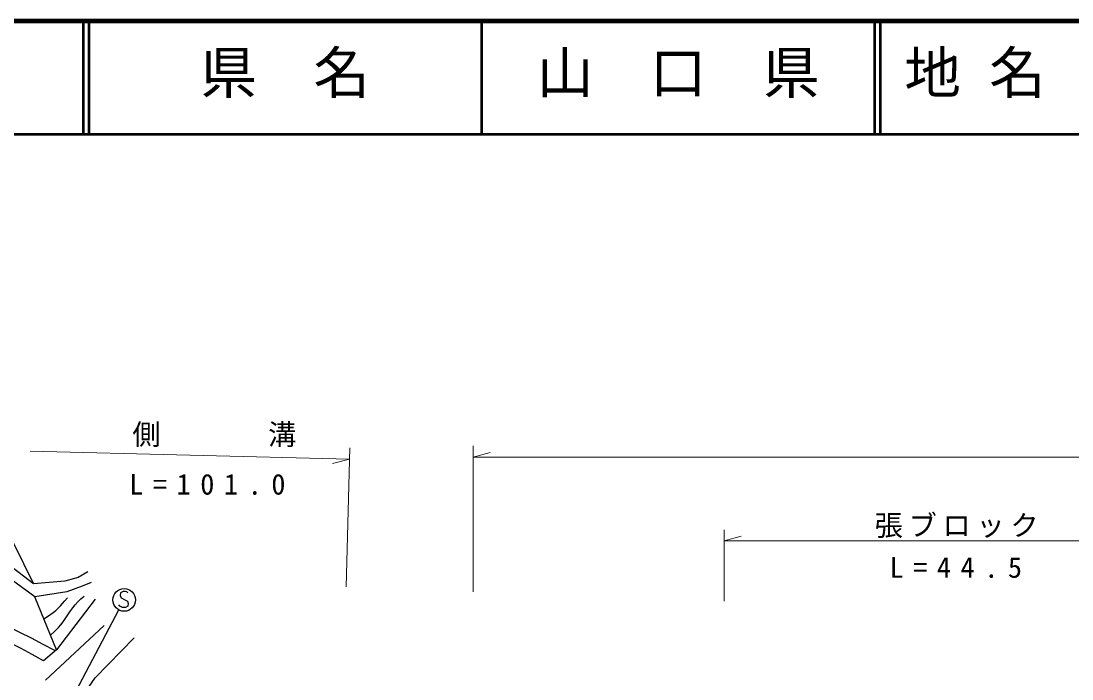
# Model space of a CAD drawing. Units: millimetres, scale not verified. Extents: x 40000 to 680000, y 20000 to 380000.
# Drawn here: x 292268 to 385203, y 321796 to 380000 of the extents above; entities that cross this region are included whole.
import ezdxf
from ezdxf.enums import TextEntityAlignment as Align

# ---------------------------------------------------------------- set-up
doc = ezdxf.new("R2010")
doc.units = ezdxf.units.MM
doc.header["$LTSCALE"] = 1000
for name, color, linetype, lineweight in [('M-BGD', 7, 'Continuous', 25), ('M-STR-HTXT', 7, 'Continuous', 13), ('M-STR-STRC', 7, 'Continuous', 25), ('M-TTL', 2, 'Continuous', 140), ('M-TTL-LINE', 7, 'Continuous', 50)]:
    doc.layers.add(name, color=color, linetype=linetype, lineweight=lineweight)
doc.layers.add('M-TTL-TXT', color=7, linetype='Continuous')
doc.styles.add('ＭＳ ゴシック', font='')
doc.styles.get('ＭＳ ゴシック').set_extended_font_data('MS Gothic')

msp = doc.modelspace()

# ---------------------------------------------------------------- linework, layer by layer
at = {"layer": 'M-BGD'}
for p, q in [((290675, 335681), (293380, 330214)), ((293380, 330214), (289122, 333408)), ((293490, 329059), (288595, 332617)), ((298185, 331279), (297322, 330761)), ((296142, 330445), (293380, 330214)), ((297322, 330761), (296142, 330445)), ((297686, 330012), (296328, 329512)), ((298459, 330342), (297686, 330012)), ((296328, 329512), (293490, 329059)), ((295418, 324368), (293490, 329059)), ((297569, 328877), (297844, 329111)), ((295334, 327860), (295563, 328074)), ((298816, 328871), (295418, 324368)), ((295563, 328074), (295746, 328265)), ((295746, 328265), (295931, 328470)), ((295931, 328470), (296153, 328719)), ((296153, 328719), (296383, 328979)), ((296583, 327733), (296845, 328083)), ((296845, 328083), (297068, 328363)), ((297068, 328363), (297317, 328640)), ((297317, 328640), (297569, 328877)), ((294284, 327127), (294692, 327382)), ((294692, 327382), (295101, 327669)), ((295101, 327669), (295334, 327860)), ((296166, 327105), (296345, 327386)), ((296345, 327386), (296583, 327733)), ((299623, 326529), (294444, 321695)), ((295228, 325988), (295572, 326339)), ((295572, 326339), (295784, 326578)), ((295784, 326578), (295987, 326839)), ((295987, 326839), (296166, 327105)), ((294887, 325661), (295228, 325988)), ((298818, 321896), (302270, 325435)), ((295418, 324368), (294241, 323404)), ((296861, 319105), (298818, 321896))]:
    msp.add_line(p, q, dxfattribs=at)
for centre, radius, start, end in [((229037, 200964), 140000, 61.77328, 91.90384), ((230928, 209864), 130000, 60.85495, 92.33255)]:
    msp.add_arc(centre, radius, start, end, dxfattribs=at)
at = {"layer": 'M-STR-HTXT'}
for p, q in [((321340, 342243), (321034, 329939)), ((332246, 329507), (332246, 342419)), ((293077, 341946), (321315, 341243)), ((321315, 341243), (319805, 340861)), ((332246, 341419), (333746, 341839)), ((332246, 341419), (504361, 341419)), ((354449, 328688), (354449, 335002)), ((354449, 334002), (355949, 334422)), ((354449, 334002), (395553, 334002))]:
    msp.add_line(p, q, dxfattribs=at)
at = {"layer": 'M-STR-STRC'}
for p, q in [((301072, 329428), (301032, 329188)), ((301032, 329188), (301112, 328988)), ((301312, 329548), (301072, 329428)), ((301472, 329548), (301312, 329548)), ((301632, 329508), (301472, 329548)), ((301712, 329428), (301632, 329508)), ((300992, 328228), (300912, 328348)), ((301232, 328108), (300992, 328228)), ((301112, 328988), (301672, 328668)), ((301512, 328108), (301232, 328108)), ((301712, 328228), (301512, 328108)), ((301672, 328668), (301752, 328468)), ((301752, 328468), (301712, 328228)), ((293170, 313273), (300923, 327903))]:
    msp.add_line(p, q, dxfattribs=at)
msp.add_circle((301392, 328788), 1000, dxfattribs=at)
at = {"layer": 'M-TTL'}
msp.add_line((680000, 380000), (40000, 380000), dxfattribs=at)
at = {"layer": 'M-TTL-LINE'}
for p, q in [((297750, 380000), (297750, 370000)), ((298250, 380000), (298250, 370000)), ((333000, 380000), (333000, 370000)), ((367750, 380000), (367750, 370000)), ((368250, 380000), (368250, 370000)), ((40000, 370000), (680000, 370000))]:
    msp.add_line(p, q, dxfattribs=at)

# ---------------------------------------------------------------- texts
at = {"layer": 'M-STR-HTXT', "char_height": 1833, "attachment_point": 7, "style": 'ＭＳ ゴシック'}
for s, insert in [('\\T1.2;側\u3000\u3000\u3000溝', (302115, 342312)), ('\\T1.68;L=101.0', (301835, 338075)), ('\\T1.2;張ブロック', (367751, 334265)), ('\\T1.68;L=44.5', (369063, 330719))]:
    msp.add_mtext(s, dxfattribs=dict(at, insert=insert))
at = {"layer": 'M-TTL-TXT', "style": 'ＭＳ ゴシック'}
for s, p in [('県\u3000名', (308125, 372500)), ('山\u3000口\u3000県', (337875, 372500)), ('地 名', (370380, 372500))]:
    msp.add_text(s, height=3666, dxfattribs=at).set_placement(p, align=Align.BOTTOM_LEFT)

doc.saveas('drawing.dxf')
